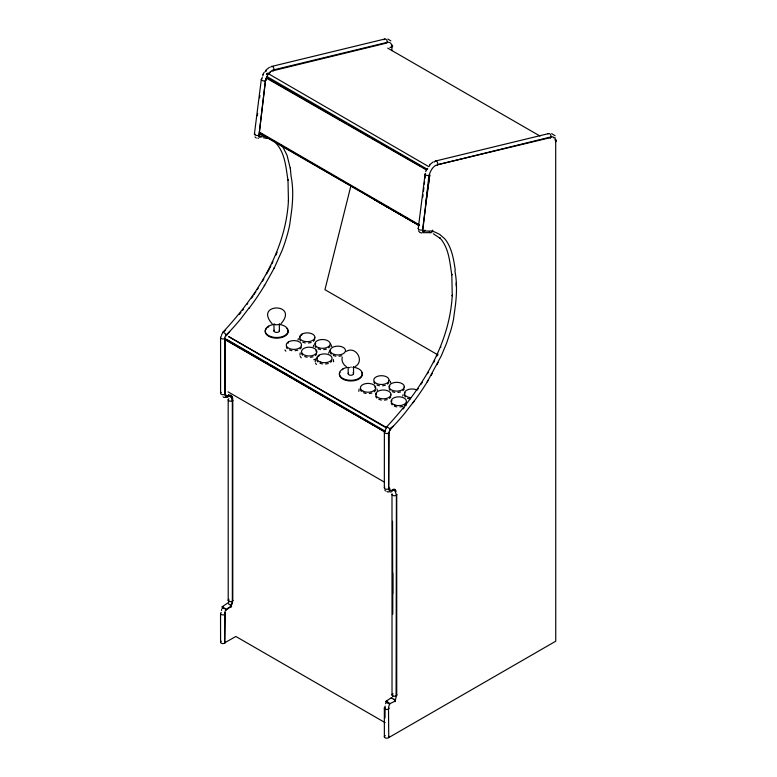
<?xml version="1.0" encoding="UTF-8"?>
<svg xmlns="http://www.w3.org/2000/svg" width="777" height="777" viewBox="0 0 777 777"><rect width="100%" height="100%" fill="white"/><g stroke="black" fill="none" stroke-linecap="round" stroke-linejoin="round"><path stroke-width="1.17" d="M384.343 487.869L384.372 431.886M392.773 614.102L392.773 573.038M266.045 136.49L259.236 136.975L259.217 134.732L258.547 135.315A2.428 1.165 7.2 0 1 255.575 135.208A2.428 1.165 7.2 0 1 254.526 133.741L255.167 134.275M395.075 701.67L395.367 699.883A9.46 5.458 -60 0 0 396.095 696.784L396.396 495.172L395.017 490.841L393.91 490.18L389.374 490.491L388.558 489.432L389.209 432.167M258.848 136.713L265.443 80.759C266.268 76.117 269.23 71.348 273.883 69.823L387.111 42.376A9.46 5.458 -60 0 1 391.89 46.047L391.938 50.641M390.122 430.215A2.428 0.806 44.3 0 0 390.103 429.875L393.444 426.078A174.009 100.466 -60 0 0 405.021 412.898L415.889 398.815A168.832 97.475 -60 0 0 421.707 390.462L423.115 388.345A160.548 92.686 -60 0 0 427.195 381.944L441.229 355.973L446.658 342.997L450.913 330.079A106.546 61.519 -60 0 0 453.515 319.328L455.497 304.652C456.759 293.57 457.09 281.847 454.885 270.92L455.273 270.182C453.787 260.052 452.146 249.368 446.251 240.715A62.393 36.024 -60 0 0 444.551 238.617L439.84 234.479L435.547 232.372A89.413 51.622 -60 0 0 433.08 231.429L432.585 230.876A58.052 25.107 -36 0 1 424.883 230.876L422.61 232.041L428.953 175.417C430.516 171.115 432.75 165.792 437.597 164.724L550.689 137.568L550.922 136.946A2.428 1.739 76.4 0 0 550.184 134.178A2.428 1.739 76.4 0 0 548.086 133.867M393.91 490.18L393.958 488.947L396.095 490.87L395.843 491.909M228.768 394.493A2.428 1.884 -90 0 1 228.797 395.26L231.692 397.824L232.342 400.767L232.342 601.243L231.138 606.351L225.893 609.382A9.46 5.458 -60 0 0 224.747 613.529L224.699 643.181A2.428 1.408 0 0 1 221.251 643.181A2.428 1.408 0 0 1 221.251 641.2M228.846 602.107L228.904 601.243A2.428 1.408 0 0 1 228.904 599.261M392.657 696.687L392.706 695.823A2.428 1.408 0 0 1 392.997 693.686M266.006 71.348L266.055 70.639A9.46 5.458 -60 0 0 265.054 71.805M386.392 428.574L386.509 427.437M422.785 197.086L423.067 194.716M423.475 191.181L423.892 187.636M424.31 184.091L424.592 181.731M425 178.186L425.417 174.64M258.994 135.052L265.443 80.759L266.462 78.535L265.724 79.341M425.563 173.456A2.428 1.156 7.6 0 0 425.825 174.99A2.428 1.156 7.6 0 0 428.953 175.417L429.759 175.01L422.601 229.769A2.428 1.165 7.2 0 1 419.551 229.837A2.428 1.165 7.2 0 1 418.327 228.312M254.409 134.091L261.325 79.341M257.342 115.763L257.643 113.384M259.596 97.863L259.897 95.484M418.22 228.661L425.106 174.097M395.017 490.841L395.172 489.685M427.496 169.396L427.641 168.366M425.786 202.603L429.759 175.01M228.846 600.223L228.457 602.272M342.22 357.129C341.288 360.751 343.143 364.685 346.309 366.598M269.493 72.63L269.328 73.504L270.561 71.62M226.253 335.761L229.642 331.507A174.009 100.466 -60 0 0 241.21 318.327L249.174 307.76M412.859 402.923L414.384 400.874M223.028 396.804A2.428 1.884 -90 0 0 226.02 395.988L225.884 394.697M436.995 364.656L438.102 362.49M385.353 735.625A2.428 1.408 0 0 0 385.062 737.752A2.428 1.408 0 0 0 388.753 737.587L555.749 641.2L555.691 140.618L555.04 140.083L555.205 137.762L553.467 137.791L553.205 136.985A9.46 5.458 -60 0 0 550.922 136.946L437.597 164.724M290.258 168.308L287.101 155.458L282.702 146.552M298.018 339.918L298.329 338.529M300.233 352.845L299.922 355.138M313.286 346.552L313.607 345.163M315.491 359.547L315.171 361.849M328.613 353.176L330.031 350.145M359.129 389.063L358.809 391.365M402.768 395.988L403.088 394.609M221.455 610.528L221.698 609.498M350.903 185.81L324.951 289.685L438.034 354.972M388.753 737.587L388.5 709.061A9.46 5.458 -60 0 1 389.277 705.001L389.462 703.894L395.066 701.145L393.978 698.979L393.356 699.281L391.55 697.581L386.13 701.223L386.256 701.971M385.003 717.88L385.11 706.118M288.141 343.191L288.49 341.88M301.505 335.47L301.865 334.159M318.657 356.488L319.017 355.176M375.932 394.172L376.136 393.599M391.278 698.28L391.55 697.581M230.915 396.824L231.361 395.687L230.196 394.988L229.885 396.202L226.02 395.988A3.38 1.952 -60 0 1 224.699 394.289L224.699 338.529A3.38 1.952 -60 0 1 225.291 336.363L229.642 331.507M425.66 171.678L426.622 169.24M222.028 608.449L223.455 606.623M277.107 252.282L275.922 255.079M440.646 347.494L440.909 346.853M431.07 375.485L432.303 373.329M267.074 74.437L268.114 73.145M427.195 381.944L428.515 379.798M226.049 610.12L231.138 606.351L230.177 604.409L229.545 604.71L227.739 603.001L222.251 606.73L222.455 607.4M249.058 308.352L252.078 304.244A168.832 97.475 -60 0 0 257.906 295.891L259.304 293.774A159.372 92.016 -60 0 0 264.704 285.227L274.291 267.919L282.032 250.582A109.042 62.956 -60 0 0 285.13 241.958L287.101 235.499A106.546 61.519 -60 0 0 289.714 224.747L291.696 210.081C292.958 199.009 293.308 187.267 291.084 176.35L290.316 168.046M386.043 701.417L386.101 702.35L388.539 703.583L389.102 703.185L389.831 704.195M254.079 294.619L254.467 293.9M418.269 388.471L417.171 390.103M456.235 284.936L456.293 282.556M231.692 397.824L232.245 396.824L231.361 395.687M266.666 273.883L268.619 270.27A130.575 75.388 -60 0 0 269.376 268.823M224.747 613.529L225.213 612.674L224.699 643.181M225.145 642.832L225.379 642.414A2.428 1.408 0 0 0 225.379 641.967M427.496 373.727L428.409 372.134M262.83 74.602L264.141 72.348M390.103 429.875L388.5 433.1L388.753 488.694M428.962 166.608L429.856 165.21M231.342 607.031L231.633 606.293M421.056 384.236L422.503 381.973M390.025 47.416A2.428 1.408 0 0 0 390.977 47.348L391.89 46.047M222.047 334.032L222.669 332.682A2.428 0.806 44.3 0 1 224.155 332.77A2.428 0.806 44.3 0 1 226.224 335.081L227.933 333.304M247.135 304.322L247.737 303.516M299.805 337.509L300.456 336.645M315.083 344.143L315.724 343.279M316.967 358.527L317.608 357.663M375.874 394.638L376.524 393.774M389.238 386.965L389.889 386.101M391.317 401.456L391.967 400.592M404.564 393.589L405.205 392.725M222.261 606.992L222.766 608.07L225.534 608.886L222.251 606.73M272.785 70.202L272.232 70.921L386.878 42.997L387.111 42.376A2.428 1.739 76.4 0 0 386.14 39.374A2.428 1.739 76.4 0 0 383.906 39.763M242.531 310.402L243.56 309.061M301.359 347.542L300.087 348.96M314.724 339.821L313.452 341.249M316.637 354.127L315.355 355.555M330.002 346.455L328.72 347.882M331.886 360.839L330.613 362.267M375.524 390.355L374.252 391.783M388.888 382.634L387.616 384.061M390.792 396.95L389.52 398.368M404.157 389.267L402.884 390.695M406.235 403.768L404.963 405.186M405.633 405.876L406.332 404.972M239.374 314.384L240.957 312.403M403.176 408.955L404.234 407.634M232.138 603.224L232.585 602.699L231.896 604.263M385.654 428.953L385.13 430.419M396.862 494.347A2.428 1.408 0 0 1 396.736 494.774L396.396 495.172A2.428 1.408 0 0 1 393.317 495.6A2.428 1.408 0 0 1 392.113 493.91M396.862 694.823A2.428 1.408 0 0 1 396.736 695.26L396.396 695.648A2.428 1.408 0 0 1 392.706 695.823M222.746 332.401C256.439 296.222 285.761 251.35 288.442 200.583L288.452 201.282L287.985 179.652L288.005 180.458C285.917 167.696 285.256 153.176 275.932 143.182M386.645 426.903C420.27 390.705 449.582 345.882 452.243 295.163L452.263 295.852L451.796 274.232L451.806 275.029C449.728 262.267 449.057 247.756 439.743 237.752L440.413 238.52L433.352 233.79M224.495 331.313L225.631 330.118M429.555 164.841L433.226 161.878M265.744 70.27L269.425 67.298M267.861 73.543L266.394 74.077M264.17 285.674L264.704 285.227M258.547 135.975L259.217 135.412M225.379 393.512A2.428 1.408 0 0 1 225.145 393.929L224.699 394.289A2.428 1.408 0 0 1 221.251 394.289A2.428 1.408 0 0 1 221.251 392.298M388.947 432.75L388.5 433.1A2.428 1.408 0 0 1 385.062 433.1A2.428 1.408 0 0 1 385.062 431.118M233.022 600.475A2.428 1.408 0 0 1 232.789 600.893L232.342 601.243A2.428 1.408 0 0 1 228.904 601.243M280.934 323.776C299.563 302.719 253.516 302.719 272.144 323.776M355.089 366.598C365.073 361.227 355.779 345.512 346.309 351.379M386.703 427.913A2.428 0.806 44.3 0 1 387.179 426.932A2.428 0.806 44.3 0 1 389.559 428.865L393.444 426.078M225.379 642.414L235.858 636.47L385.139 722.659M273.562 268.308L274.291 267.919M313.801 359.761L316.346 358.702M390.977 47.348L391.938 47.008A2.428 1.408 0 0 0 391.938 45.017M226.156 397.222L226.67 397.047M350.699 367.23L351.262 367.074M226.02 395.988L228.797 395.26L228.642 395.988A2.428 1.884 -90 0 1 225.66 396.804M352.894 367.395L353.807 367.162M271.542 66.472L384.77 39.025M435.615 161.004L548.572 133.605M278.739 324.582L275.398 324.835M311.13 342.531L308.459 343.007M297.766 350.242L295.095 350.728M326.398 349.164L323.737 349.64M313.034 356.837L310.373 357.323M341.725 355.788L339.054 356.274M328.282 363.549L325.621 364.024M385.285 385.343L382.624 385.829M371.921 393.065L369.26 393.541M400.563 391.977L397.892 392.463M387.199 399.65L384.528 400.136M402.641 406.478L399.97 406.954M423.115 232.663L430.507 232.663M386.13 701.223L386.402 701.204A2.195 0.534 40.3 0 1 387.956 702.107L389.102 703.185M263.656 137.908L266.705 138.092M421.814 233.032L419.697 232.342L418.463 230.818M268.492 73.786L267.065 73.562L267.599 73.252L428.38 166.433M305.264 342.978L302.768 342.22M320.542 349.611L318.046 348.854M335.858 356.235L333.362 355.487M291.899 350.689L289.403 349.941M307.177 357.284L304.681 356.536M348.504 367.395L349.563 367.647M322.426 363.995L319.93 363.238M379.429 385.79L376.932 385.042M394.706 392.424L392.21 391.676M410.023 399.048L407.527 398.3M366.064 393.512L363.568 392.754M381.332 400.097L378.836 399.349M396.775 406.915L394.279 406.167M225.971 340.112L384.955 431.905L225.66 339.792L226.408 340.229M551.66 133.625L555.05 135.752M387.859 39.054L390.85 40.86M257.886 138.131L258.43 138.335M346.445 123.562L267.579 78.176M348.543 124.767L369.483 136.791M371.581 137.995L378.914 142.21M381.002 143.415L420.804 166.268M422.892 167.473L424.99 168.677M266.404 78.137L426.631 170.056M418.822 225.107L373.659 199.145L419.269 225.544L259.508 132.818M386.208 427.836L228.506 336.499L386.693 427.603M227.972 340.724L230.07 341.929M232.168 343.133L235.314 344.939M237.412 346.144L239.51 347.348M242.667 349.155L244.765 350.359M246.863 351.563L253.156 355.167M255.254 356.371L258.401 358.178M264.695 361.791L267.851 363.597M269.949 364.801L272.047 366.006M274.145 367.21L277.292 369.017M284.635 373.222L286.732 374.427M288.84 375.631L290.938 376.835M387.713 48.125L539.966 136.033M259.557 133.362L419.463 225.602M225.359 334.576L226.224 335.081M228.04 391.841L384.489 482.167M266.822 76.467L426.447 168.784M259.547 132.177L418.92 224.611M226.534 339.287L385.499 431.381M226.534 339.908L384.634 431.565M256.293 138.092L255.031 136.898M405.332 396.969L404.467 395.415M390.015 390.345L389.151 388.791M392.094 404.846L391.229 403.282M374.737 383.712L373.873 382.158M374.747 386.975L375.524 388.044M376.651 398.018L375.786 396.464M330.555 343.881L331.789 346.552M361.373 391.433L360.509 389.879M331.177 354.157L330.312 352.603M315.85 347.533L314.986 345.979M317.735 361.917L316.87 360.363M300.582 340.899L299.718 339.345M315.491 363.228L316.414 364.52M302.486 355.206L301.622 353.652M300.233 356.517L301.165 357.808M287.208 348.611L286.354 347.057M284.965 349.932L285.887 351.214M384.8 489.928L385.538 490.957M389.559 428.865L389.908 429.399M259.703 136.422L260.004 136.966M225.893 609.382L226.136 609.945M232.245 396.824L232.789 398.329L232.177 399.164L232.789 400.408L232.789 600.893M390.365 381.352L390.676 382.731M377 389.063L377.311 390.452M333.362 359.547L333.673 361.849M404.157 386.965L404.254 387.412A7.644 4.409 0 0 1 391.89 390.161A7.644 4.409 0 0 1 393.958 382.614A7.644 4.409 0 0 1 404.254 387.422M388.888 380.332L388.976 380.779A7.644 4.409 0 0 1 376.612 383.527A7.644 4.409 0 0 1 378.69 375.981A7.644 4.409 0 0 1 388.976 380.788M390.792 394.638L390.889 395.085A7.644 4.409 0 0 1 378.525 397.843A7.644 4.409 0 0 1 380.594 390.287A7.644 4.409 0 0 1 390.889 395.095M314.724 337.509L314.821 337.956A7.644 4.409 0 0 1 302.457 340.714A7.644 4.409 0 0 1 304.526 333.158A7.644 4.409 0 0 1 314.821 337.976M316.637 351.826L316.725 352.272A7.644 4.409 0 0 1 304.361 355.021A7.644 4.409 0 0 1 306.429 347.474A7.644 4.409 0 0 1 316.725 352.282M301.359 345.231L301.457 345.678A7.644 4.409 0 0 1 289.093 348.426A7.644 4.409 0 0 1 291.161 340.88A7.644 4.409 0 0 1 301.457 345.687M389.889 488.791L389.821 490.559A2.428 1.884 -90 0 1 386.839 491.375M423.795 230.448L423.844 231.187M456.371 284.683L456.429 286.83M353.516 366.491L353.545 373.698M279.351 323.669L279.38 330.876M273.98 323.844L274.009 331.119M392.531 521.25L392.715 593.599M384.343 708.07L384.372 736.984M220.542 613.5L220.571 642.414M396.736 494.774L396.736 695.26M391.997 494.347L392.026 695.046M348.174 367.618L348.174 373.455M342.735 369.017L342.735 369.677M315.996 350.33L315.996 351.243M268.57 326.194L268.57 326.855A11.47 6.624 0 0 0 267.405 327.651M228.185 399.776L228.215 600.475M225.145 393.929L225.145 338.18L224.699 338.529A2.428 1.408 0 0 1 221.251 338.529A2.428 1.408 0 0 1 221.251 336.548M220.571 337.315L220.571 393.512M270.678 67.21A2.428 1.739 76.4 0 1 272.912 66.822A2.428 1.739 76.4 0 1 273.883 69.823L273.659 70.445A2.428 1.739 76.4 0 1 273.281 70.911M225.408 613.558A2.428 1.408 0 0 1 225.145 614.141L224.699 614.49A2.428 1.408 0 0 1 221.251 614.49A2.428 1.408 0 0 1 221.251 612.509M233.022 399.99A2.428 1.408 0 0 1 232.789 400.408L232.342 400.767A2.428 1.408 0 0 1 228.904 400.767A2.428 1.408 0 0 1 228.904 398.776M221.406 335.479A3.38 1.952 -60 0 1 221.668 334.741M281.323 144.697A62.393 36.024 -60 0 1 282.449 146.144M272.97 261.587A130.575 75.388 -60 0 1 271.931 263.762M270.852 265.928A130.575 75.388 -60 0 1 269.755 268.104M263.821 278.933A158.052 91.249 -60 0 1 262.558 281.089M258.158 288.238A158.052 91.249 -60 0 1 257.255 289.656M255.866 291.783A158.052 91.249 -60 0 1 254.934 293.191M253.04 296.008A169.561 97.892 -60 0 1 251.593 298.106M260.781 134.45A2.457 1.816 81 0 1 261.014 136.655M265.948 80.439A2.428 1.146 7.7 0 1 262.713 80.711A2.428 1.146 7.7 0 1 261.558 79.021M261.995 78.768A9.46 5.458 -60 0 1 262.286 77.36M262.752 75.913A9.46 5.458 -60 0 1 263.384 74.475M267.453 137.966A2.438 1.933 -81.7 0 1 265.987 137.869M550.689 137.568A2.428 1.739 76.4 0 1 550.135 138.16M555.992 139.763A2.428 1.408 0 0 1 555.458 141.725M434.353 162.072A2.428 1.739 76.4 0 1 436.956 161.626A2.428 1.739 76.4 0 1 437.286 165.278M424.893 230.118A2.438 1.807 81 0 1 424.883 230.866M432.692 230.118A2.428 1.933 -81.7 0 1 431.371 232.459A2.428 1.933 -81.7 0 1 429.225 231.857M389.209 487.869A2.428 1.408 0 0 1 386.023 489.199A2.428 1.408 0 0 1 384.809 487.043M392.608 489.442A2.428 1.884 -90 0 1 391.666 491.676A2.428 1.884 -90 0 1 389.695 491.608M389.209 708.129A2.428 1.408 0 0 1 385.984 709.401A2.428 1.408 0 0 1 384.809 707.245M385.606 703.719A9.46 5.458 -60 0 1 385.839 703.02M389.092 736.324A2.428 1.408 0 0 1 389.209 736.761M279.254 330.4A2.7 1.564 0 0 1 276.466 332.439A2.7 1.564 0 0 1 274.271 330.167M288.005 330.507A11.47 6.624 0 0 1 274.883 338.082A11.47 6.624 0 0 1 266.462 328.535M286.898 328.535A11.47 6.624 0 0 1 287.587 329.497M280.225 324.582A11.47 6.624 0 0 1 285.596 335.042A11.47 6.624 0 0 1 266.744 334.188A11.47 6.624 0 0 1 274.883 324.339M353.03 372.775A2.7 1.564 0 0 1 352.748 374.796A2.7 1.564 0 0 1 349.252 374.961A2.7 1.564 0 0 1 348.436 372.989M354.38 367.395A11.47 6.624 0 0 1 360.12 377.583A11.47 6.624 0 0 1 341.559 377.583A11.47 6.624 0 0 1 347.3 367.395M361.752 372.309A11.47 6.624 0 0 1 350.845 380.983A11.47 6.624 0 0 1 339.938 372.309M392.657 694.803A9.46 5.458 -60 0 1 392.511 695.803M437.791 353.991A130.623 75.418 -60 0 1 436.781 356.157M434.664 360.499A130.623 75.418 -60 0 1 433.556 362.674M410.829 397.717A7.644 4.409 0 0 1 404.963 391.666A7.644 4.409 0 0 1 416.521 389.792M320.6 362.121A7.644 4.409 0 0 0 332.07 358.304A7.644 4.409 0 0 0 320.6 354.477A7.644 4.409 0 0 0 320.6 362.121M394.959 405.05A7.644 4.409 0 0 0 406.42 401.223A7.644 4.409 0 0 0 394.959 397.406A7.644 4.409 0 0 0 394.959 405.05M334.042 354.37A7.644 4.409 0 0 0 345.503 350.544A7.644 4.409 0 0 0 334.042 346.717A7.644 4.409 0 0 0 334.042 354.37M363.248 391.249A7.644 4.409 0 0 0 375.612 388.51A7.644 4.409 0 0 0 365.326 383.692A7.644 4.409 0 0 0 363.248 391.249M318.716 347.737A7.644 4.409 0 0 0 330.186 343.92A7.644 4.409 0 0 0 318.716 340.093A7.644 4.409 0 0 0 318.716 347.737"/></g></svg>
